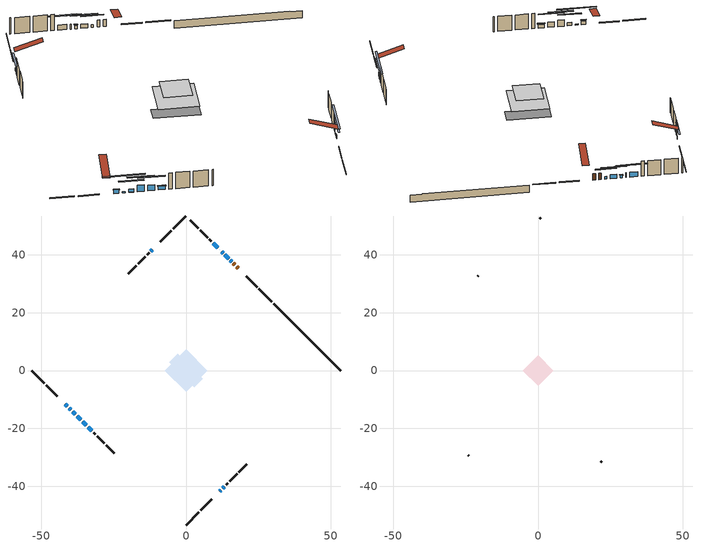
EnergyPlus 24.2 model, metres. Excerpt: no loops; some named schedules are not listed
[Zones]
conditioned space
 floor adiabatic (AdiabaticFloorConstruction): -7.41,0 0,7.41 7.41,0 0,-7.41 z2.78
 floor foundation (Slab1 construction): -5.77,2.88 -2.88,5.77 5.77,-2.88 2.88,-5.77 z-1.95
 wall outside (RimJoist1 construction): 0,-53.42 4.49,-48.93 / -53.42,0 -48.93,-4.49 / 0,53.42 -4.49,48.93 / 29.7,23.72 25.22,28.2 z0.34:0.64
 wall outside (RimJoist2 construction): 5.14,-48.28 8.95,-44.47 / -48.28,-5.14 -44.47,-8.95 / -5.14,48.28 -8.95,44.47 / 24.56,28.86 20.75,32.66 z0.34:0.64
 wall outside (AdiabaticWallConstruction 1): 18.1,35.32 17.56,35.86 / 16.9,36.52 16.4,37.02 z0.34:2.37
 wall outside (AdiabaticWallConstruction): 15.75,37.67 15.37,38.05 z0.34:1.16; -41.81,-11.61 -40.99,-12.43 z0.34:1.51; 14.71,38.71 13.45,39.96 z0.34:1.56; 12.8,40.62 12.4,41.02 z0.34:1.2; 11.6,-41.81 12.06,-41.36 / -33.82,-19.59 -32.6,-20.82 z0.34:1.48; -40.33,-13.09 -39.79,-13.63 / 12.71,-40.71 13.25,-40.17 z0.34:0.65; 11.75,41.67 11.6,41.82 z0.34:1.81; -39.14,-14.28 -38.27,-15.15 z0.34:1.31; -37.62,-15.8 -36.39,-17.03 z0.34:2.32; -35.74,-17.68 -34.48,-18.94 z0.34:2.02; 10.95,42.47 9.36,44.05 z0.34:1.86; -11.6,41.81 -12.11,41.31 z0.34:1.05
 wall outside (Wall1 construction): 13.91,-39.51 14.51,-38.91 / -31.95,-21.47 -31.34,-22.08 / -12.77,40.65 -13.37,40.05 / 8.71,44.71 8.1,45.32 z0.34:5.22
 wall outside (Wall2 construction): 15.17,-38.25 17.67,-35.75 / -30.68,-22.73 -28.19,-25.23 / -14.03,39.39 -16.53,36.89 / 7.45,45.97 4.95,48.47 z0.34:5.22
 wall outside (Wall3 construction): 18.32,-35.09 21.08,-32.34 / -27.53,-25.89 -24.78,-28.64 / -17.18,36.24 -19.93,33.48 / 4.29,49.13 1.54,51.88 z0.34:5.22
 wall foundation (FoundationWall1 construction): 30.36,23.06,-1.95 30.36,23.06,0.34 51.11,2.31,0.34 51.11,2.31,0.2 53.42,0,0.2 53.42,0,-1.95
 window (WindowConstruction 10): 15.75,37.67 15.37,38.05 z0.34:1.15
 window (WindowConstruction 6): -41.81,-11.61 -40.99,-12.43 z0.34:1.51
 window (WindowConstruction 7): 14.71,38.71 13.45,39.96 z0.34:1.56
 window (WindowConstruction 8): 12.8,40.62 12.4,41.01 z0.34:1.2
 window (WindowConstruction 9): 11.61,-41.81 12.05,-41.36 z0.34:1.48
 window (WindowConstruction 12): -40.33,-13.09 -39.79,-13.63 z0.34:0.64
 window (WindowConstruction 13): 12.71,-40.71 13.25,-40.17 z0.34:0.64
 window (WindowConstruction 11): 11.75,41.67 11.6,41.82 z0.34:1.81
 window (WindowConstruction): -39.13,-14.28 -38.27,-15.15 z0.34:1.31
 window (WindowConstruction 1): -37.62,-15.8 -36.39,-17.02 z0.34:2.32
 window (WindowConstruction 2): -35.74,-17.68 -34.48,-18.94 z0.34:2.02
 window (WindowConstruction 3): 10.94,42.47 9.37,44.05 z0.34:1.86
 window (WindowConstruction 4): -11.61,41.81 -12.11,41.31 z0.34:1.05
 window (WindowConstruction 5): -33.82,-19.6 -32.6,-20.81 z0.34:1.48
 door (Door): 18.09,35.32 17.56,35.86 z0.34:2.37
 door (Door 1): 16.9,36.52 16.4,37.02 z0.34:2.37
 ceiling adiabatic (AdiabaticFloorConstruction): 0,-7.41 7.41,0 0,7.41 -7.41,0 z2.78
attic - vented
 floor to conditioned space (Floor1 construction Reversed): -5.24,0 0,5.24 5.24,0 0,-5.24 z5.22
 wall outside (Wall4 construction): 21.73,-31.69 21.96,-31.46 / -24.12,-29.3 -23.9,-29.52 / -20.59,32.83 -20.82,32.6 / 0.88,52.54 0.66,52.76 z0.34:5.22
 roof outside (Roof1 construction): 10.95,-42.47,5.22 5.84,-37.36,7.62 4.5,-38.71,7.62 9.6,-43.81,5.22; -42.47,-10.95,5.22 -37.36,-5.84,7.62 -38.71,-4.5,7.62 -43.81,-9.6,5.22; -10.95,42.47,5.22 -5.84,37.36,7.62 -4.5,38.71,7.62 -9.6,43.81,5.22; 18.75,34.67,5.22 13.65,29.56,7.62 14.99,28.22,7.62 20.1,33.32,5.22
shading: 13.5,39.92 17.61,35.81 17.9,36.1 13.79,40.21 z3.79; -40.84,-12.57 -41.95,-11.46 -42.25,-11.75 -41.14,-12.86 z1.71; 11.59,41.83 16.58,36.84 16.87,37.13 11.88,42.12 z4.2; 12.26,41.16 12.94,40.48 13.23,40.77 12.55,41.45 z1.4; 13.92,-39.5 9.74,-43.68 10.03,-43.97 14.21,-39.79 z4.12; -36.2,-17.22 -43.92,-9.5 -44.21,-9.79 -36.49,-17.51 z5.73; 16.84,-36.58 9.12,-44.3 9.41,-44.59 17.13,-36.87 z5.73; 9.74,43.68 13.61,39.81 13.9,40.1 10.03,43.97 z4.45; -36.41,-17.01 -41,-12.42 -41.29,-12.71 -36.7,-17.3 z3.95; -34.53,-18.89 -39.48,-13.94 -39.77,-14.23 -34.82,-19.18 z4.96; -32.61,-20.8 -37.6,-15.82 -37.89,-16.11 -32.9,-21.1 z4.66; 7.5,45.92 12.81,40.61 13.1,40.9 7.79,46.21 z4.5; -13.97,39.44 -9.74,43.68 -10.03,43.97 -14.27,39.73 z3.69; -32.46,-20.96 -33.97,-19.45 -34.26,-19.74 -32.75,-21.25 z1.68
[Building]
Building 1: Terrain=Suburbs
[Site:Location]
Toronto City Centre_ON: Latitude {deg}=43.63; Longitude {deg}=-79.39; Time Zone {hr}=-5; Elevation {m}=77; Keep Site Location Information=Yes
[Site:GroundTemperature:Shallow]
5.01852, 3.26908, 3.12898, 3.95918, 7.29196, 10.6092, 13.4851, 15.3069, 15.4617, 13.9799, 11.1774, 7.9619
[Site:WaterMainsTemperature]
Calculation Method=Schedule; Temperature Schedule=mains temperature schedule
[Material] Roughness=Rough; Thermal Absorptance=0.9
Name | Thickness {m} | Conductivity {W/m-K} | Density {kg/m3} | Specific Heat {J/kg-K} | Solar Absorptance | Visible Absorptance
asphalt or fiberglass shingles | 0.00635 | 0.162714 | 1121.4 | 1465.45 | 0.4 | 0.4
ceiling loosefill ins | 0.169333 | 0.0480833 | 16.02 | 1046.75 | 0.7 | 0.7
ceiling stud and cavity | 0.1397 | 0.110497 | 65.682 | 1177.47 | 0.7 | 0.7
concrete 4.0 in. | 0.1016 | 1.803125 | 2242.8 | 837.4 | 0.7 | 0.7
concrete 8.0 in. | 0.2032 | 1.803125 | 2242.8 | 837.4 | 0.7 | 0.7
door material | 0.04445 | 0.053851 | 512.64 | 1214.23 | 0.7 | 0.7
exterior vertical ins | 0.0457286 | 0.029427 | 32.04 | 1214.23 | 0.7 | 0.7
floor covering | 0.0127 | 0.0433444 | 54.468 | 1339.84 | 0.6 | 0.6
floor rigid ins; wall rigid ins 1 | 0.512978 | 0.029427 | 32.04 | 1214.23 | 0.7 | 0.7
floor stud and cavity | 0.1397 | 1.75129 | 37.0049 | 1207.88 | 0.7 | 0.7
furniture material conditioned space 1 | 0.1524 | 0.115458 | 640.8 | 1214.23 | 0.6 | 0.6
gypsum board | 0.0127 | 0.160291 | 801 | 837.4 | 0.6 | 0.6
gypsum board 1 | 0.0127 | 0.160291 | 801 | 837.4 | 0.7 | 0.7
osb sheathing 0.5 in. | 0.0127 | 0.115458 | 512.64 | 1214.23 | 0.7 | 0.7
osb sheathing 0.75 in. | 0.01905 | 0.115458 | 512.64 | 1214.23 | 0.7 | 0.7
osb sheathing 2.0 in. | 0.0508 | 0.115458 | 512.64 | 1214.23 | 0.7 | 0.7
rim joist rigid ins; wall rigid ins | 0.051816 | 0.029427 | 32.04 | 1214.23 | 0.7 | 0.7
rim joist stud and cavity | 0.0508 | 0.0406006 | 125.044 | 1163.47 | 0.6 | 0.6
rim joist stud and cavity 1 | 0.0508 | 0.256263 | 125.044 | 1163.47 | 0.6 | 0.6
wall stud and cavity | 0.1397 | 0.369029 | 139.0536 | 1170.24 | 0.7 | 0.7
wall stud and cavity 1 | 0.1397 | 0.166679 | 139.0536 | 1170.24 | 0.7 | 0.7
wall stud and cavity 2 | 0.1397 | 0.213279 | 139.0536 | 1170.24 | 0.7 | 0.7
wall stud and cavity 3 | 0.0889 | 6.1454 | 50.32683 | 1063.81 | 0.6 | 0.6
wall stud and cavity 4 | 0.0889 | 0.380278 | 52.3479 | 1209.89 | 0.7 | 0.7
wall stud and cavity 5 | 0.0889 | 0.391764 | 83.0341 | 1211.67 | 0.7 | 0.7
wood siding | 0.0254 | 0.102417 | 544.68 | 1172.36 | 0.4 | 0.4
wood siding 1 | 0.00254 | 0.102417 | 544.68 | 1172.36 | 0.4 | 0.4
wood siding 2; wood siding 3; wood siding 4 | 0.0254 | 0.102417 | 544.68 | 1172.36 | 0.7 | 0.7
[WindowMaterial:SimpleGlazingSystem]
Name | U-Factor {W/m2-K} | Solar Heat Gain Coefficient
WindowMaterial | 2.89748 | 0.55
WindowMaterial 1 | 2.82878 | 0.59
WindowMaterial 10 | 3.10814 | 0.59
WindowMaterial 11 | 2.7913 | 0.44
WindowMaterial 12 | 3.11893 | 0.32
WindowMaterial 2 | 2.927009 | 0.62
WindowMaterial 3 | 2.93098 | 0.63
WindowMaterial 4 | 2.853195 | 0.44
WindowMaterial 5 | 2.890102 | 0.53
WindowMaterial 6 | 2.90259 | 0.56
WindowMaterial 7 | 2.918492 | 0.6
WindowMaterial 8 | 2.850356 | 0.44
WindowMaterial 9 | 2.87364 | 0.49
[Construction]
AdiabaticFloorConstruction: floor stud and cavity, floor rigid ins, osb sheathing 0.75 in., floor covering
AdiabaticWallConstruction: wood siding 3, wall rigid ins 1, wall stud and cavity 4, gypsum board
AdiabaticWallConstruction 1: wood siding 4, wall rigid ins 1, wall stud and cavity 4, gypsum board
Door; Door 1: door material
Floor1 construction Reversed: gypsum board, ceiling stud and cavity, ceiling loosefill ins
FoundationWall1 construction: concrete 8.0 in., gypsum board 1
furniture construction conditioned space 1: furniture material conditioned space 1
PartitionWallConstruction: gypsum board, wall stud and cavity 5, gypsum board
RimJoist1 construction: wood siding 2, rim joist rigid ins, osb sheathing 2.0 in., rim joist stud and cavity
RimJoist2 construction: wood siding 2, rim joist rigid ins, osb sheathing 2.0 in., rim joist stud and cavity 1
Roof1 construction: asphalt or fiberglass shingles
Slab1 construction: concrete 4.0 in.
Wall1 construction: wood siding, wall rigid ins, osb sheathing 0.5 in., wall stud and cavity, gypsum board
Wall2 construction: wood siding, wall rigid ins, osb sheathing 0.5 in., wall stud and cavity 1, gypsum board
Wall3 construction: wood siding, wall rigid ins, osb sheathing 0.5 in., wall stud and cavity 2, gypsum board
Wall4 construction: wood siding 1, wall stud and cavity 3
WindowConstruction: WindowMaterial
WindowConstruction 1: WindowMaterial 1
WindowConstruction 10: WindowMaterial 10
WindowConstruction 11: WindowMaterial 11
WindowConstruction 12; WindowConstruction 13: WindowMaterial 12
WindowConstruction 2: WindowMaterial 2
WindowConstruction 3: WindowMaterial 3
WindowConstruction 4: WindowMaterial 4
WindowConstruction 5: WindowMaterial 5
WindowConstruction 6: WindowMaterial 6
WindowConstruction 7: WindowMaterial 7
WindowConstruction 8: WindowMaterial 8
WindowConstruction 9: WindowMaterial 9
[Zone] Multiplier=1; Part of Total Floor Area=Yes
Name | Volume {m3}
attic - vented | 21.4684
conditioned space | 409
[Space]
Name | Zone | Volume {m3}
attic - vented 1 | attic - vented | 21.4684
conditioned space 1 | conditioned space | 409
[ZoneInfiltration:EffectiveLeakageArea]
infil attic - vented 1: Zone or Space=attic - vented 1; Schedule=Always On Discrete; Effective Air Leakage Area {cm2}=2313.68; Stack Coefficient=0.000506482; Wind Coefficient=1.52056e-05
[ZoneMixing]
whole house fan mix: Zone or Space=attic - vented; Schedule=Always On Continuous; Design Flow Rate Calculation Method=Flow/Zone; Design Flow Rate {m3/s}=0; Source Zone or Space=conditioned space
[SurfaceProperty:ExposedFoundationPerimeter]
Slab1: Exposed Perimeter Calculation Method=TotalExposedPerimeter; Total Exposed Perimeter {m}=32.613
[InternalMass] Zone or ZoneList=conditioned space; Space or SpaceList=conditioned space 1
Name | Construction | Surface Area {m2}
furniture mass conditioned space 1 | furniture construction conditioned space 1 | 63.9239
partition wall mass | PartitionWallConstruction | 159.81
[Lights]
interior lighting: Zone or ZoneList or Space or SpaceList=conditioned space 1; Schedule=interior lighting schedule; Design Level Calculation Method=LightingLevel; Lighting Level {W}=343.2; Return Air Fraction=0; Fraction Radiant=0.6; Fraction Visible=0.2; Fraction Replaceable=1
[People]
occupants: Zone or ZoneList or Space or SpaceList=conditioned space 1; Number of People Schedule=occupants schedule; Number of People Calculation Method=People; Number of People=3; Fraction Radiant=0.314171; Sensible Heat Fraction=0.56303; Activity Level Schedule=occupants activity schedule; Carbon Dioxide Generation Rate {m3/s-W}=0; Enable ASHRAE 55 Comfort Warnings=No; Mean Radiant Temperature Calculation Type=EnclosureAveraged
[ElectricEquipment] Zone or ZoneList or Space or SpaceList=conditioned space 1; Design Level Calculation Method=EquipmentLevel
Name | Schedule | Design Level {W} | Fraction Latent | Fraction Radiant | Fraction Lost
clothes dryer | clothes dryer schedule | 140.772 | 0.015 | 0.081 | 0.85
clothes washer | clothes washer schedule | 32.1985 | 0.03 | 0.162 | 0.7
cooking range | cooking range schedule | 215.147 | 0.08 | 0.432 | 0.2
dishwasher | dishwasher schedule | 66.8632 | 0.3 | 0.18 | 0.4
fridge | fridge schedule | 72.9452 | 0 | 0.6 | 0
mech vent bath fan 0 | mech vent bath fan 0 schedule | 50.2 | 0 | 0 | 1
mech vent bath fan 1 | mech vent bath fan 1 schedule | 50.2 | 0 | 0 | 1
mech vent bath fan 2 | mech vent bath fan 2 schedule | 50.2 | 0 | 0 | 1
mech vent house fan | mech vent house fan schedule | 0 | 0 | 0 | 1
mech vent house fan cfis | mech vent house fan cfis schedule | 0 | 0 | 0 | 0
mech vent range fan 0 | mech vent range fan 0 schedule | 57 | 0 | 0 | 1
misc plug loads | misc plug loads schedule | 494.7 | 0.045 | 0.513 | 0.1
whole house fan | Always On Discrete | 0 | 0 | 0 | 1
[OtherEquipment] Zone or ZoneList or Space or SpaceList=conditioned space 1; Design Level Calculation Method=EquipmentLevel
Name | Fuel Type | Schedule | Design Level {W} | Fraction Latent | Fraction Radiant | Fraction Lost
clothes dryer 1 | Electricity | clothes dryer schedule | 0 | 0.015 | 0.081 | 0.85
cooking range 1 | Electricity | cooking range schedule | 0 | 0.08 | 0.432 | 0.2
general water use latent | None | general water use schedule | 62.594 | 1 | 0 | 0
general water use sensible | None | general water use schedule | -61.6891 | 0 | 0.6 | 0
mech vent house fan latent load | None | Always On Discrete | 0 | 1 | 0 | 0
mech vent house fan sensible load | None | Always On Discrete | 0 | 0 | 0 | 0
water heater energy adjustment1 | NaturalGas | Always On Discrete | 0.01 | 0 | 0 | 1
[ZoneInfiltration:DesignFlowRate] Zone or ZoneList or Space or SpaceList=conditioned space 1; Schedule=Always On Discrete; Design Flow Rate Calculation Method=Flow/Zone; Design Flow Rate {m3/s}=0
infil flow; natural vent flow; whole house fan flow
[Foundation:Kiva]
Foundation Kiva 1: Initial Indoor Air Temperature {C}=18; Wall Height Above Grade {m}=0.340004; Wall Depth Below Slab {m}=0.2032; Custom Block Material Name 1=exterior vertical ins; Custom Block Depth 1 {m}=2.28999; Custom Block X Position 1 {m}=0.2159; Custom Block Z Position 1 {m}=0
[Foundation:Kiva:Settings]
Soil Conductivity {W/m-K}=0.849921; Soil Density {kg/m3}=1842.3; Soil Specific Heat {J/kg-K}=418.7; Ground Solar Absorptivity=0.9; Ground Thermal Absorptivity=0.9; Ground Surface Roughness {m}=0.03; Far-Field Width {m}=40; Deep-Ground Boundary Condition=ZeroFlux; Deep-Ground Depth {m}=40; Minimum Cell Dimension {m}=0.2; Maximum Cell Growth Coefficient=3; Simulation Timestep=Timestep
[Exterior:Lights]
exterior lighting: Schedule=exterior lighting schedule; Design Level {W}=75.6
[Schedule:Constant]
Name | Hourly Value
Always On Continuous; mech vent house fan schedule; mech vent house fan cfis schedule; Always On Discrete | 1
occupants activity schedule | 117.228
fridge schedule | 0
[Schedule:Week:Daily]
interior lighting schedule Week Rule - Jan1-Jan27: interior lighting schedule day, interior lighting schedule day, interior lighting schedule day, interior lighting schedule day, interior lighting schedule day, interior lighting schedule day, interior lighting schedule day, interior lighting schedule default day, interior lighting schedule default day, interior lighting schedule default day, interior lighting schedule default day, interior lighting schedule default day
interior lighting schedule Week Rule - Jan28-Feb3: interior lighting schedule day, interior lighting schedule day, interior lighting schedule day, interior lighting schedule day, interior lighting schedule day 1, interior lighting schedule day 1, interior lighting schedule day 1, interior lighting schedule default day, interior lighting schedule default day, interior lighting schedule default day, interior lighting schedule default day, interior lighting schedule default day
interior lighting schedule Week Rule - Feb4-Feb24: interior lighting schedule day 1, interior lighting schedule day 1, interior lighting schedule day 1, interior lighting schedule day 1, interior lighting schedule day 1, interior lighting schedule day 1, interior lighting schedule day 1, interior lighting schedule default day, interior lighting schedule default day, interior lighting schedule default day, interior lighting schedule default day, interior lighting schedule default day
interior lighting schedule Week Rule - Feb25-Mar3: interior lighting schedule day 1, interior lighting schedule day 1, interior lighting schedule day 1, interior lighting schedule day 1, interior lighting schedule day 2, interior lighting schedule day 2, interior lighting schedule day 2, interior lighting schedule default day, interior lighting schedule default day, interior lighting schedule default day, interior lighting schedule default day, interior lighting schedule default day
interior lighting schedule Week Rule - Mar4-Mar31: interior lighting schedule day 2, interior lighting schedule day 2, interior lighting schedule day 2, interior lighting schedule day 2, interior lighting schedule day 2, interior lighting schedule day 2, interior lighting schedule day 2, interior lighting schedule default day, interior lighting schedule default day, interior lighting schedule default day, interior lighting schedule default day, interior lighting schedule default day
interior lighting schedule Week Rule - Apr1-Apr28: interior lighting schedule day 3, interior lighting schedule day 3, interior lighting schedule day 3, interior lighting schedule day 3, interior lighting schedule day 3, interior lighting schedule day 3, interior lighting schedule day 3, interior lighting schedule default day, interior lighting schedule default day, interior lighting schedule default day, interior lighting schedule default day, interior lighting schedule default day
interior lighting schedule Week Rule - Apr29-May5: interior lighting schedule day 3, interior lighting schedule day 3, interior lighting schedule day 4, interior lighting schedule day 4, interior lighting schedule day 4, interior lighting schedule day 4, interior lighting schedule day 4, interior lighting schedule default day, interior lighting schedule default day, interior lighting schedule default day, interior lighting schedule default day, interior lighting schedule default day
interior lighting schedule Week Rule - May6-May26: interior lighting schedule day 4, interior lighting schedule day 4, interior lighting schedule day 4, interior lighting schedule day 4, interior lighting schedule day 4, interior lighting schedule day 4, interior lighting schedule day 4, interior lighting schedule default day, interior lighting schedule default day, interior lighting schedule default day, interior lighting schedule default day, interior lighting schedule default day
interior lighting schedule Week Rule - May27-Jun2: interior lighting schedule day 4, interior lighting schedule day 4, interior lighting schedule day 4, interior lighting schedule day 4, interior lighting schedule day 4, interior lighting schedule day 5, interior lighting schedule day 5, interior lighting schedule default day, interior lighting schedule default day, interior lighting schedule default day, interior lighting schedule default day, interior lighting schedule default day
interior lighting schedule Week Rule - Jun3-Jun30: interior lighting schedule day 5, interior lighting schedule day 5, interior lighting schedule day 5, interior lighting schedule day 5, interior lighting schedule day 5, interior lighting schedule day 5, interior lighting schedule day 5, interior lighting schedule default day, interior lighting schedule default day, interior lighting schedule default day, interior lighting schedule default day, interior lighting schedule default day
interior lighting schedule Week Rule - Jul1-Jul28: interior lighting schedule day 6, interior lighting schedule day 6, interior lighting schedule day 6, interior lighting schedule day 6, interior lighting schedule day 6, interior lighting schedule day 6, interior lighting schedule day 6, interior lighting schedule default day, interior lighting schedule default day, interior lighting schedule default day, interior lighting schedule default day, interior lighting schedule default day
interior lighting schedule Week Rule - Jul29-Aug4: interior lighting schedule day 6, interior lighting schedule day 6, interior lighting schedule day 6, interior lighting schedule day 7, interior lighting schedule day 7, interior lighting schedule day 7, interior lighting schedule day 7, interior lighting schedule default day, interior lighting schedule default day, interior lighting schedule default day, interior lighting schedule default day, interior lighting schedule default day
interior lighting schedule Week Rule - Aug5-Aug25: interior lighting schedule day 7, interior lighting schedule day 7, interior lighting schedule day 7, interior lighting schedule day 7, interior lighting schedule day 7, interior lighting schedule day 7, interior lighting schedule day 7, interior lighting schedule default day, interior lighting schedule default day, interior lighting schedule default day, interior lighting schedule default day, interior lighting schedule default day
interior lighting schedule Week Rule - Aug26-Sep1: interior lighting schedule day 7, interior lighting schedule day 7, interior lighting schedule day 7, interior lighting schedule day 7, interior lighting schedule day 7, interior lighting schedule day 7, interior lighting schedule day 8, interior lighting schedule default day, interior lighting schedule default day, interior lighting schedule default day, interior lighting schedule default day, interior lighting schedule default day
interior lighting schedule Week Rule - Sep2-Sep29: interior lighting schedule day 8, interior lighting schedule day 8, interior lighting schedule day 8, interior lighting schedule day 8, interior lighting schedule day 8, interior lighting schedule day 8, interior lighting schedule day 8, interior lighting schedule default day, interior lighting schedule default day, interior lighting schedule default day, interior lighting schedule default day, interior lighting schedule default day
interior lighting schedule Week Rule - Sep30-Oct6: interior lighting schedule day 8, interior lighting schedule day 9, interior lighting schedule day 9, interior lighting schedule day 9, interior lighting schedule day 9, interior lighting schedule day 9, interior lighting schedule day 9, interior lighting schedule default day, interior lighting schedule default day, interior lighting schedule default day, interior lighting schedule default day, interior lighting schedule default day
interior lighting schedule Week Rule - Oct7-Oct27: interior lighting schedule day 9, interior lighting schedule day 9, interior lighting schedule day 9, interior lighting schedule day 9, interior lighting schedule day 9, interior lighting schedule day 9, interior lighting schedule day 9, interior lighting schedule default day, interior lighting schedule default day, interior lighting schedule default day, interior lighting schedule default day, interior lighting schedule default day
interior lighting schedule Week Rule - Oct28-Nov3: interior lighting schedule day 9, interior lighting schedule day 9, interior lighting schedule day 9, interior lighting schedule day 9, interior lighting schedule day 10, interior lighting schedule day 10, interior lighting schedule day 10, interior lighting schedule default day, interior lighting schedule default day, interior lighting schedule default day, interior lighting schedule default day, interior lighting schedule default day
interior lighting schedule Week Rule - Nov4-Nov24: interior lighting schedule day 10, interior lighting schedule day 10, interior lighting schedule day 10, interior lighting schedule day 10, interior lighting schedule day 10, interior lighting schedule day 10, interior lighting schedule day 10, interior lighting schedule default day, interior lighting schedule default day, interior lighting schedule default day, interior lighting schedule default day, interior lighting schedule default day
interior lighting schedule Week Rule - Nov25-Dec1: interior lighting schedule day 10, interior lighting schedule day 10, interior lighting schedule day 10, interior lighting schedule day 10, interior lighting schedule day 10, interior lighting schedule day 10, interior lighting schedule day 11, interior lighting schedule default day, interior lighting schedule default day, interior lighting schedule default day, interior lighting schedule default day, interior lighting schedule default day
interior lighting schedule Week Rule - Dec2-Dec31: interior lighting schedule day 11, interior lighting schedule day 11, interior lighting schedule day 11, interior lighting schedule day 11, interior lighting schedule day 11, interior lighting schedule day 11, interior lighting schedule day 11, interior lighting schedule default day, interior lighting schedule default day, interior lighting schedule default day, interior lighting schedule default day, interior lighting schedule default day
occupants schedule Week Rule - Jan1-Dec31: occupants schedule day, occupants schedule day, occupants schedule day, occupants schedule day, occupants schedule day, occupants schedule day, occupants schedule day, occupants schedule default day, occupants schedule default day, occupants schedule default day, occupants schedule default day, occupants schedule default day
clothes dryer schedule Week Rule - Jan1-Dec31: clothes dryer schedule day, clothes dryer schedule day, clothes dryer schedule day, clothes dryer schedule day, clothes dryer schedule day, clothes dryer schedule day, clothes dryer schedule day, clothes dryer schedule default day, clothes dryer schedule default day, clothes dryer schedule default day, clothes dryer schedule default day, clothes dryer schedule default day
clothes washer schedule Week Rule - Jan1-Dec31: clothes washer schedule day, clothes washer schedule day, clothes washer schedule day, clothes washer schedule day, clothes washer schedule day, clothes washer schedule day, clothes washer schedule day, clothes washer schedule default day, clothes washer schedule default day, clothes washer schedule default day, clothes washer schedule default day, clothes washer schedule default day
cooking range schedule Week Rule - Jan1-Dec31: cooking range schedule day, cooking range schedule day, cooking range schedule day, cooking range schedule day, cooking range schedule day, cooking range schedule day, cooking range schedule day, cooking range schedule default day, cooking range schedule default day, cooking range schedule default day, cooking range schedule default day, cooking range schedule default day
dishwasher schedule Week Rule - Jan1-Dec31: dishwasher schedule day, dishwasher schedule day, dishwasher schedule day, dishwasher schedule day, dishwasher schedule day, dishwasher schedule day, dishwasher schedule day, dishwasher schedule default day, dishwasher schedule default day, dishwasher schedule default day, dishwasher schedule default day, dishwasher schedule default day
mech vent bath fan 0 schedule Week Rule - Jan1-Dec31: mech vent bath fan 0 schedule day, mech vent bath fan 0 schedule day, mech vent bath fan 0 schedule day, mech vent bath fan 0 schedule day, mech vent bath fan 0 schedule day, mech vent bath fan 0 schedule day, mech vent bath fan 0 schedule day, mech vent bath fan 0 schedule default day, mech vent bath fan 0 schedule default day, mech vent bath fan 0 schedule default day, mech vent bath fan 0 schedule default day, mech vent bath fan 0 schedule default day
mech vent bath fan 1 schedule Week Rule - Jan1-Dec31: mech vent bath fan 1 schedule day, mech vent bath fan 1 schedule day, mech vent bath fan 1 schedule day, mech vent bath fan 1 schedule day, mech vent bath fan 1 schedule day, mech vent bath fan 1 schedule day, mech vent bath fan 1 schedule day, mech vent bath fan 1 schedule default day, mech vent bath fan 1 schedule default day, mech vent bath fan 1 schedule default day, mech vent bath fan 1 schedule default day, mech vent bath fan 1 schedule default day
mech vent bath fan 2 schedule Week Rule - Jan1-Dec31: mech vent bath fan 2 schedule day, mech vent bath fan 2 schedule day, mech vent bath fan 2 schedule day, mech vent bath fan 2 schedule day, mech vent bath fan 2 schedule day, mech vent bath fan 2 schedule day, mech vent bath fan 2 schedule day, mech vent bath fan 2 schedule default day, mech vent bath fan 2 schedule default day, mech vent bath fan 2 schedule default day, mech vent bath fan 2 schedule default day, mech vent bath fan 2 schedule default day
mech vent range fan 0 schedule Week Rule - Jan1-Dec31: mech vent range fan 0 schedule day, mech vent range fan 0 schedule day, mech vent range fan 0 schedule day, mech vent range fan 0 schedule day, mech vent range fan 0 schedule day, mech vent range fan 0 schedule day, mech vent range fan 0 schedule day, mech vent range fan 0 schedule default day, mech vent range fan 0 schedule default day, mech vent range fan 0 schedule default day, mech vent range fan 0 schedule default day, mech vent range fan 0 schedule default day
misc plug loads schedule Week Rule - Jan1-Dec31: misc plug loads schedule day, misc plug loads schedule day, misc plug loads schedule day, misc plug loads schedule day, misc plug loads schedule day, misc plug loads schedule day, misc plug loads schedule day, misc plug loads schedule default day, misc plug loads schedule default day, misc plug loads schedule default day, misc plug loads schedule default day, misc plug loads schedule default day
general water use schedule Week Rule - Jan1-Dec31: general water use schedule day, general water use schedule day, general water use schedule day, general water use schedule day, general water use schedule day, general water use schedule day, general water use schedule day, general water use schedule default day, general water use schedule default day, general water use schedule default day, general water use schedule default day, general water use schedule default day
exterior lighting schedule Week Rule - Jan1-Jan27: exterior lighting schedule day, exterior lighting schedule day, exterior lighting schedule day, exterior lighting schedule day, exterior lighting schedule day, exterior lighting schedule day, exterior lighting schedule day, exterior lighting schedule default day, exterior lighting schedule default day, exterior lighting schedule default day, exterior lighting schedule default day, exterior lighting schedule default day
exterior lighting schedule Week Rule - Jan28-Feb3: exterior lighting schedule day, exterior lighting schedule day, exterior lighting schedule day, exterior lighting schedule day, exterior lighting schedule day 1, exterior lighting schedule day 1, exterior lighting schedule day 1, exterior lighting schedule default day, exterior lighting schedule default day, exterior lighting schedule default day, exterior lighting schedule default day, exterior lighting schedule default day
exterior lighting schedule Week Rule - Feb4-Feb24: exterior lighting schedule day 1, exterior lighting schedule day 1, exterior lighting schedule day 1, exterior lighting schedule day 1, exterior lighting schedule day 1, exterior lighting schedule day 1, exterior lighting schedule day 1, exterior lighting schedule default day, exterior lighting schedule default day, exterior lighting schedule default day, exterior lighting schedule default day, exterior lighting schedule default day
exterior lighting schedule Week Rule - Feb25-Mar3: exterior lighting schedule day 1, exterior lighting schedule day 1, exterior lighting schedule day 1, exterior lighting schedule day 1, exterior lighting schedule day 2, exterior lighting schedule day 2, exterior lighting schedule day 2, exterior lighting schedule default day, exterior lighting schedule default day, exterior lighting schedule default day, exterior lighting schedule default day, exterior lighting schedule default day
exterior lighting schedule Week Rule - Mar4-Mar31: exterior lighting schedule day 2, exterior lighting schedule day 2, exterior lighting schedule day 2, exterior lighting schedule day 2, exterior lighting schedule day 2, exterior lighting schedule day 2, exterior lighting schedule day 2, exterior lighting schedule default day, exterior lighting schedule default day, exterior lighting schedule default day, exterior lighting schedule default day, exterior lighting schedule default day
exterior lighting schedule Week Rule - Apr1-Apr28: exterior lighting schedule day 3, exterior lighting schedule day 3, exterior lighting schedule day 3, exterior lighting schedule day 3, exterior lighting schedule day 3, exterior lighting schedule day 3, exterior lighting schedule day 3, exterior lighting schedule default day, exterior lighting schedule default day, exterior lighting schedule default day, exterior lighting schedule default day, exterior lighting schedule default day
exterior lighting schedule Week Rule - Apr29-May5: exterior lighting schedule day 3, exterior lighting schedule day 3, exterior lighting schedule day 4, exterior lighting schedule day 4, exterior lighting schedule day 4, exterior lighting schedule day 4, exterior lighting schedule day 4, exterior lighting schedule default day, exterior lighting schedule default day, exterior lighting schedule default day, exterior lighting schedule default day, exterior lighting schedule default day
exterior lighting schedule Week Rule - May6-May26: exterior lighting schedule day 4, exterior lighting schedule day 4, exterior lighting schedule day 4, exterior lighting schedule day 4, exterior lighting schedule day 4, exterior lighting schedule day 4, exterior lighting schedule day 4, exterior lighting schedule default day, exterior lighting schedule default day, exterior lighting schedule default day, exterior lighting schedule default day, exterior lighting schedule default day
exterior lighting schedule Week Rule - May27-Jun2: exterior lighting schedule day 4, exterior lighting schedule day 4, exterior lighting schedule day 4, exterior lighting schedule day 4, exterior lighting schedule day 4, exterior lighting schedule day 5, exterior lighting schedule day 5, exterior lighting schedule default day, exterior lighting schedule default day, exterior lighting schedule default day, exterior lighting schedule default day, exterior lighting schedule default day
exterior lighting schedule Week Rule - Jun3-Jun30: exterior lighting schedule day 5, exterior lighting schedule day 5, exterior lighting schedule day 5, exterior lighting schedule day 5, exterior lighting schedule day 5, exterior lighting schedule day 5, exterior lighting schedule day 5, exterior lighting schedule default day, exterior lighting schedule default day, exterior lighting schedule default day, exterior lighting schedule default day, exterior lighting schedule default day
exterior lighting schedule Week Rule - Jul1-Jul28: exterior lighting schedule day 6, exterior lighting schedule day 6, exterior lighting schedule day 6, exterior lighting schedule day 6, exterior lighting schedule day 6, exterior lighting schedule day 6, exterior lighting schedule day 6, exterior lighting schedule default day, exterior lighting schedule default day, exterior lighting schedule default day, exterior lighting schedule default day, exterior lighting schedule default day
[Schedule:Year]
interior lighting schedule: interior lighting schedule Week Rule - Jan1-Jan27, 1, 1, 1, 27, interior lighting schedule Week Rule - Jan28-Feb3, 1, 28, 2, 3, interior lighting schedule Week Rule - Feb4-Feb24, 2, 4, 2, 24, interior lighting schedule Week Rule - Feb25-Mar3, 2, 25, 3, 3, interior lighting schedule Week Rule - Mar4-Mar31, 3, 4, 3, 31, interior lighting schedule Week Rule - Apr1-Apr28, 4, 1, 4, 28, interior lighting schedule Week Rule - Apr29-May5, 4, 29, 5, 5, interior lighting schedule Week Rule - May6-May26, 5, 6, 5, 26, interior lighting schedule Week Rule - May27-Jun2, 5, 27, 6, 2, interior lighting schedule Week Rule - Jun3-Jun30, 6, 3, 6, 30, interior lighting schedule Week Rule - Jul1-Jul28, 7, 1, 7, 28, interior lighting schedule Week Rule - Jul29-Aug4, 7, 29, 8, 4, interior lighting schedule Week Rule - Aug5-Aug25, 8, 5, 8, 25, interior lighting schedule Week Rule - Aug26-Sep1, 8, 26, 9, 1, interior lighting schedule Week Rule - Sep2-Sep29, 9, 2, 9, 29, interior lighting schedule Week Rule - Sep30-Oct6, 9, 30, 10, 6, interior lighting schedule Week Rule - Oct7-Oct27, 10, 7, 10, 27, interior lighting schedule Week Rule - Oct28-Nov3, 10, 28, 11, 3, interior lighting schedule Week Rule - Nov4-Nov24, 11, 4, 11, 24, interior lighting schedule Week Rule - Nov25-Dec1, 11, 25, 12, 1, interior lighting schedule Week Rule - Dec2-Dec31, 12, 2, 12, 31
occupants schedule: occupants schedule Week Rule - Jan1-Dec31, 1, 1, 12, 31
clothes dryer schedule: clothes dryer schedule Week Rule - Jan1-Dec31, 1, 1, 12, 31
clothes washer schedule: clothes washer schedule Week Rule - Jan1-Dec31, 1, 1, 12, 31
cooking range schedule: cooking range schedule Week Rule - Jan1-Dec31, 1, 1, 12, 31
dishwasher schedule: dishwasher schedule Week Rule - Jan1-Dec31, 1, 1, 12, 31
mech vent bath fan 0 schedule: mech vent bath fan 0 schedule Week Rule - Jan1-Dec31, 1, 1, 12, 31
mech vent bath fan 1 schedule: mech vent bath fan 1 schedule Week Rule - Jan1-Dec31, 1, 1, 12, 31
mech vent bath fan 2 schedule: mech vent bath fan 2 schedule Week Rule - Jan1-Dec31, 1, 1, 12, 31
mech vent range fan 0 schedule: mech vent range fan 0 schedule Week Rule - Jan1-Dec31, 1, 1, 12, 31
misc plug loads schedule: misc plug loads schedule Week Rule - Jan1-Dec31, 1, 1, 12, 31
general water use schedule: general water use schedule Week Rule - Jan1-Dec31, 1, 1, 12, 31
exterior lighting schedule: exterior lighting schedule Week Rule - Jan1-Jan27, 1, 1, 1, 27, exterior lighting schedule Week Rule - Jan28-Feb3, 1, 28, 2, 3, exterior lighting schedule Week Rule - Feb4-Feb24, 2, 4, 2, 24, exterior lighting schedule Week Rule - Feb25-Mar3, 2, 25, 3, 3, exterior lighting schedule Week Rule - Mar4-Mar31, 3, 4, 3, 31, exterior lighting schedule Week Rule - Apr1-Apr28, 4, 1, 4, 28, exterior lighting schedule Week Rule - Apr29-May5, 4, 29, 5, 5, exterior lighting schedule Week Rule - May6-May26, 5, 6, 5, 26, exterior lighting schedule Week Rule - May27-Jun2, 5, 27, 6, 2, exterior lighting schedule Week Rule - Jun3-Jun30, 6, 3, 6, 30, exterior lighting schedule Week Rule - Jul1-Jul28, 7, 1, 7, 28, exterior lighting schedule Week Rule - Jul29-Aug4, 7, 29, 8, 4, exterior lighting schedule Week Rule - Aug5-Aug25, 8, 5, 8, 25, exterior lighting schedule Week Rule - Aug26-Sep1, 8, 26, 9, 1, exterior lighting schedule Week Rule - Sep2-Sep29, 9, 2, 9, 29, exterior lighting schedule Week Rule - Sep30-Oct6, 9, 30, 10, 6, exterior lighting schedule Week Rule - Oct7-Oct27, 10, 7, 10, 27, exterior lighting schedule Week Rule - Oct28-Nov3, 10, 28, 11, 3, exterior lighting schedule Week Rule - Nov4-Nov24, 11, 4, 11, 24, exterior lighting schedule Week Rule - Nov25-Dec1, 11, 25, 12, 1, exterior lighting schedule Week Rule - Dec2-Dec31, 12, 2, 12, 31
[Schedule:Compact]
mains temperature schedule: Through: 01/01, For: AllDays, Until: 24:00, 8.80333, Through: 01/02, For: AllDays, Until: 24:00, 8.74333, Through: 01/03, For: AllDays, Until: 24:00, 8.68389, Through: 01/04, For: AllDays, Until: 24:00, 8.62611, Through: 01/05, For: AllDays, Until: 24:00, 8.56944, Through: 01/06, For: AllDays, Until: 24:00, 8.51389, Through: 01/07, For: AllDays, Until: 24:00, 8.45944, Through: 01/08, For: AllDays, Until: 24:00, 8.40611, Through: 01/09, For: AllDays, Until: 24:00, 8.35389, Through: 01/10, For: AllDays, Until: 24:00, 8.30278, Through: 01/11, For: AllDays, Until: 24:00, 8.25333, Through: 01/12, For: AllDays, Until: 24:00, 8.205, Through: 01/13, For: AllDays, Until: 24:00, 8.15778, Through: 01/14, For: AllDays, Until: 24:00, 8.11222, Through: 01/15, For: AllDays, Until: 24:00, 8.06778, Through: 01/16, For: AllDays, Until: 24:00, 8.02444, Through: 01/17, For: AllDays, Until: 24:00, 7.98222, Through: 01/18, For: AllDays, Until: 24:00, 7.94167, Through: 01/19, For: AllDays, Until: 24:00, 7.90222, Through: 01/20, For: AllDays, Until: 24:00, 7.86444, Through: 01/21, For: AllDays, Until: 24:00, 7.82778, Through: 01/22, For: AllDays, Until: 24:00, 7.79278, Through: 01/23, For: AllDays, Until: 24:00, 7.75889, Through: 01/24, For: AllDays, Until: 24:00, 7.72667, Through: 01/25, For: AllDays, Until: 24:00, 7.69556, Through: 01/26, For: AllDays, Until: 24:00, 7.66611, Through: 01/27, For: AllDays, Until: 24:00, 7.63778, Through: 01/28, For: AllDays, Until: 24:00, 7.61111, Through: 01/29, For: AllDays, Until: 24:00, 7.58556, Through: 01/30, For: AllDays, Until: 24:00, 7.56167, Through: 01/31, For: AllDays, Until: 24:00, 7.53944, Through: 02/01, For: AllDays, Until: 24:00, 7.51833, Through: 02/02, For: AllDays, Until: 24:00, 7.49889, Through: 02/03, For: AllDays, Until: 24:00, 7.48111, Through: 02/04, For: AllDays, Until: 24:00, 7.46444, Through: 02/05, For: AllDays, Until: 24:00, 7.44944, Through: 02/06, For: AllDays, Until: 24:00, 7.43556, Through: 02/07, For: AllDays, Until: 24:00, 7.42333, Through: 02/08, For: AllDays, Until: 24:00, 7.41278, Through: 02/09, For: AllDays, Until: 24:00, 7.40389, Through: 02/10, For: AllDays, Until: 24:00, 7.39611, Through: 02/11, For: AllDays, Until: 24:00, 7.39, Through: 02/12, For: AllDays, Until: 24:00, 7.38556, Through: 02/13, For: AllDays, Until: 24:00, 7.38222, Through: 02/14, For: AllDays, Until: 24:00, 7.38056, Through: 02/15, For: AllDays, Until: 24:00, 7.38056, Through: 02/16, For: AllDays, Until: 24:00, 7.38222, Through: 02/17, For: AllDays, Until: 24:00, 7.385, Through: 02/18, For: AllDays, Until: 24:00, 7.38944, Through: 02/19, For: AllDays, Until: 24:00, 7.395, Through: 02/20, For: AllDays, Until: 24:00, 7.40278, Through: 02/21, For: AllDays, Until: 24:00, 7.41167, Through: 02/22, For: AllDays, Until: 24:00, 7.42222, Through: 02/23, For: AllDays, Until: 24:00, 7.43389, Through: 02/24, For: AllDays, Until: 24:00, 7.44722, Through: 02/25, For: AllDays, Until: 24:00, 7.46222, Through: 02/26, For: AllDays, Until: 24:00, 7.47833, Through: 02/27, For: AllDays, Until: 24:00, 7.49611, Through: 02/28, For: AllDays, Until: 24:00, 7.51556, Through: 03/01, For: AllDays, Until: 24:00, 7.53667, Through: 03/02, For: AllDays, Until: 24:00, 7.55889, Through: 03/03, For: AllDays, Until: 24:00, 7.58222, Through: 03/04, For: AllDays, Until: 24:00, 7.60722, Through: 03/05, For: AllDays, Until: 24:00, 7.63389, Through: 03/06, For: AllDays, Until: 24:00, 7.66222, Through: 03/07, For: AllDays, Until: 24:00, 7.69111, Through: 03/08, For: AllDays, Until: 24:00, 7.72222, Through: 03/09, For: AllDays, Until: 24:00, 7.75444, Through: 03/10, For: AllDays, Until: 24:00, 7.78778, Through: 03/11, For: AllDays, Until: 24:00, 7.82278, Through: 03/12, For: AllDays, Until: 24:00, 7.85944, Through: 03/13, For: AllDays, Until: 24:00, 7.89722, Through: 03/14, For: AllDays, Until: 24:00, 7.93611, Through: 03/15, For: AllDays, Until: 24:00, 7.97667, Through: 03/16, For: AllDays, Until: 24:00, 8.01833, Through: 03/17, For: AllDays, Until: 24:00, 8.06167, Through: 03/18, For: AllDays, Until: 24:00, 8.10611, Through: 03/19, For: AllDays, Until: 24:00, 8.15167, Through: 03/20, For: AllDays, Until: 24:00, 8.19833, Through: 03/21, For: AllDays, Until: 24:00, 8.24667, Through: 03/22, For: AllDays, Until: 24:00, 8.29611, Through: 03/23, For: AllDays, Until: 24:00, 8.34667, Through: 03/24, For: AllDays, Until: 24:00, 8.39889, Through: 03/25, For: AllDays, Until: 24:00, 8.45167, Through: 03/26, For: AllDays, Until: 24:00, 8.50611, Through: 03/27, For: AllDays, Until: 24:00, 8.56167, Through: 03/28, For: AllDays, Until: 24:00, 8.61833, Through: 03/29, For: AllDays, Until: 24:00, 8.67611, Through: 03/30, For: AllDays, Until: 24:00, 8.735, Through: 03/31, For: AllDays, Until: 24:00, 8.795, Through: 04/01, For: AllDays, Until: 24:00, 8.85611, Through: 04/02, For: AllDays, Until: 24:00, 8.91833, Through: 04/03, For: AllDays, Until: 24:00, 8.98167, Through: 04/04, For: AllDays, Until: 24:00, 9.04556, Through: 04/05, For: AllDays, Until: 24:00, 9.11111, Through: 04/06, For: AllDays, Until: 24:00, 9.17722, Through: 04/07, For: AllDays, Until: 24:00, 9.24444, Through: 04/08, For: AllDays, Until: 24:00, 9.31222, Through: 04/09, For: AllDays, Until: 24:00, 9.38167, Through: 04/10, For: AllDays, Until: 24:00, 9.45167, Through: 04/11, For: AllDays, Until: 24:00, 9.52222, Through: 04/12, For: AllDays, Until: 24:00, 9.59444, Through: 04/13, For: AllDays, Until: 24:00, 9.66667, Through: 04/14, For: AllDays, Until: 24:00, 9.74, Through: 04/15, For: AllDays, Until: 24:00, 9.81444, Through: 04/16, For: AllDays, Until: 24:00, 9.88944, Through: 04/17, For: AllDays, Until: 24:00, 9.96556, Through: 04/18, For: AllDays, Until: 24:00, 10.0417, Through: 04/19, For: AllDays, Until: 24:00, 10.1189, Through: 04/20, For: AllDays, Until: 24:00, 10.1972, Through: 04/21, For: AllDays, Until: 24:00, 10.2756, Through: 04/22, For: AllDays, Until: 24:00, 10.355, Through: 04/23, For: AllDays, Until: 24:00, 10.435, Through: 04/24, For: AllDays, Until: 24:00, 10.515, Through: 04/25, For: AllDays, Until: 24:00, 10.5961, Through: 04/26, For: AllDays, Until: 24:00, 10.6778, Through: 04/27, For: AllDays, Until: 24:00, 10.76, Through: 04/28, For: AllDays, Until: 24:00, 10.8428, Through: 04/29, For: AllDays, Until: 24:00, 10.9261, Through: 04/30, For: AllDays, Until: 24:00, 11.0094, Through: 05/01, For: AllDays, Until: 24:00, 11.0933, Through: 05/02, For: AllDays, Until: 24:00, 11.1778, Through: 05/03, For: AllDays, Until: 24:00, 11.2628, Through: 05/04, For: AllDays, Until: 24:00, 11.3478, Through: 05/05, For: AllDays, Until: 24:00, 11.4333, Through: 05/06, For: AllDays, Until: 24:00, 11.5189, Through: 05/07, For: AllDays, Until: 24:00, 11.605, Through: 05/08, For: AllDays, Until: 24:00, 11.6917, Through: 05/09, For: AllDays, Until: 24:00, 11.7778, Through: 05/10, For: AllDays, Until: 24:00, 11.865, Through: 05/11, For: AllDays, Until: 24:00, 11.9517, Through: 05/12, For: AllDays, Until: 24:00, 12.0389, Through: 05/13, For: AllDays, Until: 24:00, 12.1261, Through: 05/14, For: AllDays, Until: 24:00, 12.2133, Through: 05/15, For: AllDays, Until: 24:00, 12.3006, Through: 05/16, For: AllDays, Until: 24:00, 12.3883, Through: 05/17, For: AllDays, Until: 24:00, 12.4756, Through: 05/18, For: AllDays, Until: 24:00, 12.5628, Through: 05/19, For: AllDays, Until: 24:00, 12.6506, Through: 05/20, For: AllDays, Until: 24:00, 12.7378, Through: 05/21, For: AllDays, Until: 24:00, 12.825, Through: 05/22, For: AllDays, Until: 24:00, 12.9122, Through: 05/23, For: AllDays, Until: 24:00, 12.9994, Through: 05/24, For: AllDays, Until: 24:00, 13.0861, Through: 05/25, For: AllDays, Until: 24:00, 13.1728, Through: 05/26, For: AllDays, Until: 24:00, 13.2594, Through: 05/27, For: AllDays, Until: 24:00, 13.3456, Through: 05/28, For: AllDays, Until: 24:00, 13.4317, Through: 05/29, For: AllDays, Until: 24:00, 13.5172, Through: 05/30, For: AllDays, Until: 24:00, 13.6028, Through: 05/31, For: AllDays, Until: 24:00, 13.6878, Through: 06/01, For: AllDays, Until: 24:00, 13.7722, Through: 06/02, For: AllDays, Until: 24:00, 13.8567, Through: 06/03, For: AllDays, Until: 24:00, 13.9406, Through: 06/04, For: AllDays, Until: 24:00, 14.0239, Through: 06/05, For: AllDays, Until: 24:00, 14.1067, Through: 06/06, For: AllDays, Until: 24:00, 14.1894, Through: 06/07, For: AllDays, Until: 24:00, 14.2711, Through: 06/08, For: AllDays, Until: 24:00, 14.3528, Through: 06/09, For: AllDays, Until: 24:00, 14.4339, Through: 06/10, For: AllDays, Until: 24:00, 14.5139, Through: 06/11, For: AllDays, Until: 24:00, 14.5939, Through: 06/12, For: AllDays, Until: 24:00, 14.6728, Through: 06/13, For: AllDays, Until: 24:00, 14.7511, Through: 06/14, For: AllDays, Until: 24:00, 14.8289, Through: 06/15, For: AllDays, Until: 24:00, 14.9061, Through: 06/16, For: AllDays, Until: 24:00, 14.9822, Through: 06/17, For: AllDays, Until: 24:00, 15.0578, Through: 06/18, For: AllDays, Until: 24:00, 15.1328, Through: 06/19, For: AllDays, Until: 24:00, 15.2067, Through: 06/20, For: AllDays, Until: 24:00, 15.28, Through: 06/21, For: AllDays, Until: 24:00, 15.3522, Through: 06/22, For: AllDays, Until: 24:00, 15.4239, Through: 06/23, For: AllDays, Until: 24:00, 15.4944, Through: 06/24, For: AllDays, Until: 24:00, 15.5639, Through: 06/25, For: AllDays, Until: 24:00, 15.6328, Through: 06/26, For: AllDays, Until: 24:00, 15.7006, Through: 06/27, For: AllDays, Until: 24:00, 15.7678, Through: 06/28, For: AllDays, Until: 24:00, 15.8333, Through: 06/29, For: AllDays, Until: 24:00, 15.8983, Through: 06/30, For: AllDays, Until: 24:00, 15.9622, Through: 07/01, For: AllDays, Until: 24:00, 16.025, Through: 07/02, For: AllDays, Until: 24:00, 16.0872, Through: 07/03, For: AllDays, Until: 24:00, 16.1478, Through: 07/04, For: AllDays, Until: 24:00, 16.2072, Through: 07/05, For: AllDays, Until: 24:00, 16.2661, Through: 07/06, For: AllDays, Until: 24:00, 16.3233, Through: 07/07, For: AllDays, Until: 24:00, 16.3794, Through: 07/08, For: AllDays, Until: 24:00, 16.435, Through: 07/09, For: AllDays, Until: 24:00, 16.4889, Through: 07/10, For: AllDays, Until: 24:00, 16.5417, Through: 07/11, For: AllDays, Until: 24:00, 16.5928, Through: 07/12, For: AllDays, Until: 24:00, 16.6433, Through: 07/13, For: AllDays, Until: 24:00, 16.6922, Through: 07/14, For: AllDays, Until: 24:00, 16.74, Through: 07/15, For: AllDays, Until: 24:00, 16.7867, Through: 07/16, For: AllDays, Until: 24:00, 16.8322, Through: 07/17, For: AllDays, Until: 24:00, 16.8761, Through: 07/18, For: AllDays, Until: 24:00, 16.9189, Through: 07/19, For: AllDays, Until: 24:00, 16.96, Through: 07/20, For: AllDays, Until: 24:00, 17, Through: 07/21, For: AllDays, Until: 24:00, 17.0389, Through: 07/22, For: AllDays, Until: 24:00, 17.0761, Through: 07/23, For: AllDays, Until: 24:00, 17.1122, Through: 07/24, For: AllDays, Until: 24:00, 17.1467, Through: 07/25, For: AllDays, Until: 24:00, 17.18, Through: 07/26, For: AllDays, Until: 24:00, 17.2117, Through: 07/27, For: AllDays, Until: 24:00, 17.2422, Through: 07/28, For: AllDays, Until: 24:00, 17.2711, Through: 07/29, For: AllDays, Until: 24:00, 17.2983, Through: 07/30, For: AllDays, Until: 24:00, 17.3244, Through: 07/31, For: AllDays, Until: 24:00, 17.3494, Through: 08/01, For: AllDays, Until: 24:00, 17.3728, Through: 08/02, For: AllDays, Until: 24:00, 17.3944, Through: 08/03, For: AllDays, Until: 24:00, 17.4144, Through: 08/04, For: AllDays, Until: 24:00, 17.4333, Through: 08/05, For: AllDays, Until: 24:00, 17.4506, Through: 08/06, For: AllDays, Until: 24:00, 17.4667, Through: 08/07, For: AllDays, Until: 24:00, 17.4811, Through: 08/08, For: AllDays, Until: 24:00, 17.4939, Through: 08/09, For: AllDays, Until: 24:00, 17.5056, Through: 08/10, For: AllDays, Until: 24:00, 17.5156, Through: 08/11, For: AllDays, Until: 24:00, 17.5239, Through: 08/12, For: AllDays, Until: 24:00, 17.5311, Through: 08/13, For: AllDays, Until: 24:00, 17.5361, Through: 08/14, For: AllDays, Until: 24:00, 17.54, Through: 08/15, For: AllDays, Until: 24:00, 17.5428, Through: 08/16, For: AllDays, Until: 24:00, 17.5439, Through: 08/17, For: AllDays, Until: 24:00, 17.5433, Through: 08/18, For: AllDays, Until: 24:00, 17.5411, Through: 08/19, For: AllDays, Until: 24:00, 17.5372, Through: 08/20, For: AllDays, Until: 24:00, 17.5322, Through: 08/21, For: AllDays, Until: 24:00, 17.5256, Through: 08/22, For: AllDays, Until: 24:00, 17.5178, Through: 08/23, For: AllDays, Until: 24:00, 17.5083, Through: 08/24, For: AllDays, Until: 24:00, 17.4972, Through: 08/25, For: AllDays, Until: 24:00, 17.4844, Through: 08/26, For: AllDays, Until: 24:00, 17.4706, Through: 08/27, For: AllDays, Until: 24:00, 17.455, Through: 08/28, For: AllDays, Until: 24:00, 17.4378, Through: 08/29, For: AllDays, Until: 24:00, 17.4194, Through: 08/30, For: AllDays, Until: 24:00, 17.3994, Through: 08/31, For: AllDays, Until: 24:00, 17.3778, Through: 09/01, For: AllDays, Until: 24:00, 17.355, Through: 09/02, For: AllDays, Until: 24:00, 17.3311, Through: 09/03, For: AllDays, Until: 24:00, 17.305, Through: 09/04, For: AllDays, Until: 24:00, 17.2778, Through: 09/05, For: AllDays, Until: 24:00, 17.2494, Through: 09/06, For: AllDays, Until: 24:00, 17.2194, Through: 09/07, For: AllDays, Until: 24:00, 17.1878, Through: 09/08, For: AllDays, Until: 24:00, 17.155, Through: 09/09, For: AllDays, Until: 24:00, 17.1206, Through: 09/10, For: AllDays, Until: 24:00, 17.085, Through: 09/11, For: AllDays, Until: 24:00, 17.0483, Through: 09/12, For: AllDays, Until: 24:00, 17.01, Through: 09/13, For: AllDays, Until: 24:00, 16.97, Through: 09/14, For: AllDays, Until: 24:00, 16.9289, Through: 09/15, For: AllDays, Until: 24:00, 16.8867, Through: 09/16, For: AllDays, Until: 24:00, 16.8428, Through: 09/17, For: AllDays, Until: 24:00, 16.7983, Through: 09/18, For: AllDays, Until: 24:00, 16.7517, Through: 09/19, For: AllDays, Until: 24:00, 16.7044, Through: 09/20, For: AllDays, Until: 24:00, 16.6556, Through: 09/21, For: AllDays, Until: 24:00, 16.6056, Through: 09/22, For: AllDays, Until: 24:00, 16.5544, Through: 09/23, For: AllDays, Until: 24:00, 16.5017, Through: 09/24, For: AllDays, Until: 24:00, 16.4483, Through: 09/25, For: AllDays, Until: 24:00, 16.3933, Through: 09/26, For: AllDays, Until: 24:00, 16.3372, Through: 09/27, For: AllDays, Until: 24:00, 16.2806, Through: 09/28, For: AllDays, Until: 24:00, 16.2222, Through: 09/29, For: AllDays, Until: 24:00, 16.1628, Through: 09/30, For: AllDays, Until: 24:00, 16.1022, Through: 10/01, For: AllDays, Until: 24:00, 16.0406, Through: 10/02, For: AllDays, Until: 24:00, 15.9778, Through: 10/03, For: AllDays, Until: 24:00, 15.9144, Through: 10/04, For: AllDays, Until: 24:00, 15.8494, Through: 10/05, For: AllDays, Until: 24:00, 15.7839, Through: 10/06, For: AllDays, Until: 24:00, 15.7172, Through: 10/07, For: AllDays, Until: 24:00, 15.6494, Through: 10/08, For: AllDays, Until: 24:00, 15.5811, Through: 10/09, For: AllDays, Until: 24:00, 15.5117, Through: 10/10, For: AllDays, Until: 24:00, 15.4411, Through: 10/11, For: AllDays, Until: 24:00, 15.37, Through: 10/12, For: AllDays, Until: 24:00, 15.2978, Through: 10/13, For: AllDays, Until: 24:00, 15.225, Through: 10/14, For: AllDays, Until: 24:00, 15.1511, Through: 10/15, For: AllDays, Until: 24:00, 15.0767, Through: 10/16, For: AllDays, Until: 24:00, 15.0011, Through: 10/17, For: AllDays, Until: 24:00, 14.925, Through: 10/18, For: AllDays, Until: 24:00, 14.8483, Through: 10/19, For: AllDays, Until: 24:00, 14.7706, Through: 10/20, For: AllDays, Until: 24:00, 14.6922, Through: 10/21, For: AllDays, Until: 24:00, 14.6133, Through: 10/22, For: AllDays, Until: 24:00, 14.5339, Through: 10/23, For: AllDays, Until: 24:00, 14.4539, Through: 10/24, For: AllDays, Until: 24:00, 14.3728, Through: 10/25, For: AllDays, Until: 24:00, 14.2917, Through: 10/26, For: AllDays, Until: 24:00, 14.21, Through: 10/27, For: AllDays, Until: 24:00, 14.1272, Through: 10/28, For: AllDays, Until: 24:00, 14.0444, Through: 10/29, For: AllDays, Until: 24:00, 13.9611, Through: 10/30, For: AllDays, Until: 24:00, 13.8772, Through: 10/31, For: AllDays, Until: 24:00, 13.7933, Through: 11/01, For: AllDays, Until: 24:00, 13.7089, Through: 11/02, For: AllDays, Until: 24:00, 13.6239, Through: 11/03, For: AllDays, Until: 24:00, 13.5383, Through: 11/04, For: AllDays, Until: 24:00, 13.4528, Through: 11/05, For: AllDays, Until: 24:00, 13.3667, Through: 11/06, For: AllDays, Until: 24:00, 13.2806, Through: 11/07, For: AllDays, Until: 24:00, 13.1944, Through: 11/08, For: AllDays, Until: 24:00, 13.1078, Through: 11/09, For: AllDays, Until: 24:00, 13.0206, Through: 11/10, For: AllDays, Until: 24:00, 12.9339, Through: 11/11, For: AllDays, Until: 24:00, 12.8467, Through: 11/12, For: AllDays, Until: 24:00, 12.7594, Through: 11/13, For: AllDays, Until: 24:00, 12.6722, Through: 11/14, For: AllDays, Until: 24:00, 12.5844, Through: 11/15, For: AllDays, Until: 24:00, 12.4972, Through: 11/16, For: AllDays, Until: 24:00, 12.41, Through: 11/17, For: AllDays, Until: 24:00, 12.3222, Through: 11/18, For: AllDays, Until: 24:00, 12.235, Through: 11/19, For: AllDays, Until: 24:00, 12.1478, Through: 11/20, For: AllDays, Until: 24:00, 12.0606, Through: 11/21, For: AllDays, Until: 24:00, 11.9733, Through: 11/22, For: AllDays, Until: 24:00, 11.8861, Through: 11/23, For: AllDays, Until: 24:00, 11.7994, Through: 11/24, For: AllDays, Until: 24:00, 11.7128, Through: 11/25, For: AllDays, Until: 24:00, 11.6267, Through: 11/26, For: AllDays, Until: 24:00, 11.5406, Through: 11/27, For: AllDays, Until: 24:00, 11.4544, Through: 11/28, For: AllDays, Until: 24:00, 11.3689, Through: 11/29, For: AllDays, Until: 24:00, 11.2839, Through: 11/30, For: AllDays, Until: 24:00, 11.1989, Through: 12/01, For: AllDays, Until: 24:00, 11.1144, Through: 12/02, For: AllDays, Until: 24:00, 11.03, Through: 12/03, For: AllDays, Until: 24:00, 10.9467, Through: 12/04, For: AllDays, Until: 24:00, 10.8633, Through: 12/05, For: AllDays, Until: 24:00, 10.7806, Through: 12/06, For: AllDays, Until: 24:00, 10.6983, Through: 12/07, For: AllDays, Until: 24:00, 10.6167, Through: 12/08, For: AllDays, Until: 24:00, 10.5356, Through: 12/09, For: AllDays, Until: 24:00, 10.4544, Through: 12/10, For: AllDays, Until: 24:00, 10.3744, Through: 12/11, For: AllDays, Until: 24:00, 10.295, Through: 12/12, For: AllDays, Until: 24:00, 10.2167, Through: 12/13, For: AllDays, Until: 24:00, 10.1383, Through: 12/14, For: AllDays, Until: 24:00, 10.0611, Through: 12/15, For: AllDays, Until: 24:00, 9.98444, Through: 12/16, For: AllDays, Until: 24:00, 9.90833, Through: 12/17, For: AllDays, Until: 24:00, 9.83278, Through: 12/18, For: AllDays, Until: 24:00, 9.75833, Through: 12/19, For: AllDays, Until: 24:00, 9.685, Through: 12/20, For: AllDays, Until: 24:00, 9.61222, Through: 12/21, For: AllDays, Until: 24:00, 9.54, Through: 12/22, For: AllDays, Until: 24:00, 9.46889, Through: 12/23, For: AllDays, Until: 24:00, 9.39889, Through: 12/24, For: AllDays, Until: 24:00, 9.32944, Through: 12/25, For: AllDays, Until: 24:00, 9.26111, Through: 12/26, For: AllDays, Until: 24:00, 9.19389, Through: 12/27, For: AllDays, Until: 24:00, 9.12722, Through: 12/28, For: AllDays, Until: 24:00, 9.06167, Through: 12/29, For: AllDays, Until: 24:00, 8.99722, Through: 12/30, For: AllDays, Until: 24:00, 8.93389, Through: 12/31, For: AllDays, Until: 24:00, 8.87111
